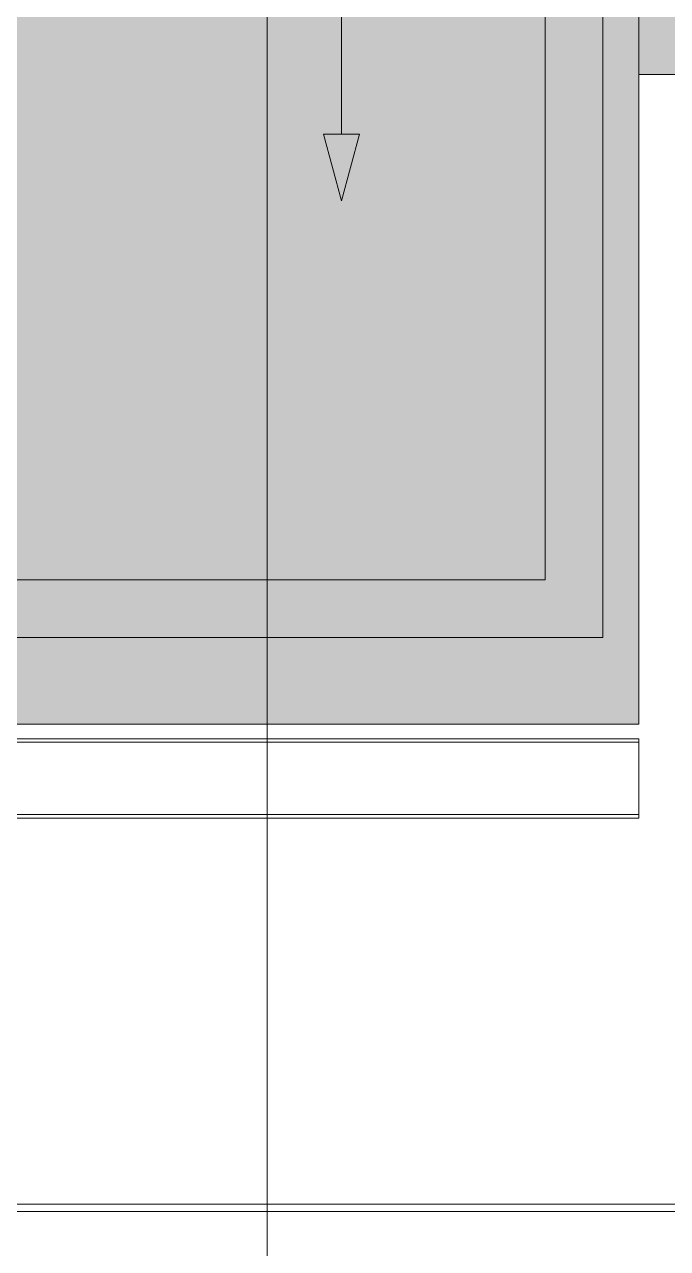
# Model space of a CAD drawing. Header units: metres. Extents: x -4 to 206, y -18 to 45.
# Drawn here: x 44.963 to 45.855, y -11.81 to -10.114 of the extents above; entities that cross this region are included whole.
import ezdxf

# ---------------------------------------------------------------- set-up
doc = ezdxf.new("R2010")
doc.units = ezdxf.units.M
doc.header["$MEASUREMENT"] = 0
doc.linetypes.add('Strichlinie eng', pattern=[0.002, 0.0015, -0.0005])
for name, color, linetype in [('3._DD PP STG2_4_000 Achsraster', 7, 'Continuous'), ('3._DD PP STG2_4_210 Decke', 7, 'Continuous'), ('3._DD PP STG2_4_220 Bodenaufbau - Außen_ Gefälle', 7, 'Continuous'), ('3._DD PP STG2_4_310 Dachkonstruktion massiv', 7, 'Continuous'), ('3._DD PP STG2_4_330 Dachaufbau', 7, 'Continuous'), ('3._DD PP STG2_4_611 Entwässerung', 7, 'Continuous')]:
    doc.layers.add(name, color=color, linetype=linetype)

msp = doc.modelspace()

# ---------------------------------------------------------------- hatches: boundary and pattern name
at = {"layer": '3._DD PP STG2_4_330 Dachaufbau', "linetype": 'Continuous', "lineweight": 0, "true_color": 0x000000}
for points in [[(48.055, -10.1837), (48.055, -8.8687), (45.815, -8.8687), (45.815, -10.1837), (46.1798, -10.1837), (46.1798, -9.4782), (47.8398, -9.4782), (47.8398, -10.1837)], [(44.8761, -10.0472), (44.8761, -11.0837), (45.815, -11.0837), (45.815, -9.5687), (42.965, -9.5687), (42.965, -11.0837), (43.2161, -11.0837), (43.2161, -10.0472)]]:
    msp.add_hatch(color=18, dxfattribs=at).paths.add_polyline_path(points)

# ---------------------------------------------------------------- linework, layer by layer
at = {"layer": '3._DD PP STG2_4_000 Achsraster', "color": 5, "linetype": 'Continuous', "lineweight": 0, "ltscale": 1000}
msp.add_line((45.3, 1.9963), (45.3, -16.0037), dxfattribs=at)
at = {"layer": '3._DD PP STG2_4_210 Decke', "color": 7, "linetype": 'Continuous', "lineweight": 13, "ltscale": 1000, "true_color": 0xf4f4f4, "flags": 128}
msp.add_lwpolyline([(33.7568, -11.4636), (33.759, -13.2537), (37.385, -13.2537), (37.385, -12.6087), (42.5891, -12.6087), (42.885, -12.5662), (42.885, -11.7587), (48.205, -11.7587), (48.205, -11.1337), (51.7609, -11.1337), (51.7654, -10.0637), (45.765, -10.0637), (45.765, -10.9637), (42.915, -10.9637), (42.915, -11.4636)], close=True, dxfattribs=at)
at = {"layer": '3._DD PP STG2_4_220 Bodenaufbau - Außen_ Gefälle', "color": 7, "linetype": 'Continuous', "lineweight": 13, "ltscale": 1000, "true_color": 0xf4f4f4, "flags": 128}
msp.add_lwpolyline([(33.759, -13.2437), (37.145, -13.2437), (37.145, -12.5987), (39.935, -12.5987), (42.389, -12.5987), (42.875, -12.5289), (42.875, -11.7487), (45.815, -11.7487), (48.195, -11.7487), (48.195, -11.1237), (51.7609, -11.1237), (51.7654, -10.0637), (45.765, -10.0637), (45.765, -10.9637), (42.915, -10.9637), (42.915, -11.4636), (33.7568, -11.4636)], close=True, dxfattribs=at)
at = {"layer": '3._DD PP STG2_4_310 Dachkonstruktion massiv', "color": 255, "linetype": 'Strichlinie eng', "lineweight": 13, "ltscale": 1000, "flags": 128}
for points in [[(45.6851, -9.5637), (45.6851, -10.8837)], [(45.6851, -9.5687), (45.6851, -10.8837)], [(45.6851, -10.8837), (44.8761, -10.8837)], [(45.6851, -10.8837), (44.8761, -10.8837)]]:
    msp.add_lwpolyline(points, dxfattribs=at)
at = {"layer": '3._DD PP STG2_4_330 Dachaufbau', "color": 7, "linetype": 'Continuous', "lineweight": 18, "ltscale": 1000, "flags": 128}
for points in [[(45.815, -10.1837), (45.815, -8.8687)], [(45.815, -9.5687), (45.815, -11.0837)], [(46.1798, -10.1837), (45.815, -10.1837)], [(45.815, -11.0837), (44.8761, -11.0837)]]:
    msp.add_lwpolyline(points, dxfattribs=at)
at = {"layer": '3._DD PP STG2_4_611 Entwässerung', "color": 250, "linetype": 'Continuous', "lineweight": 13, "ltscale": 1000, "true_color": 0x3f3f3f}
msp.add_line((45.4028, -10.266), (45.4028, -9.6085), dxfattribs=at)
at = {"layer": '3._DD PP STG2_4_611 Entwässerung', "color": 14, "linetype": 'Continuous', "lineweight": 13, "ltscale": 1000, "true_color": 0xa80000}
msp.add_line((42.965, -11.1037), (45.815, -11.1037), dxfattribs=at)
at = {"layer": '3._DD PP STG2_4_611 Entwässerung', "color": 250, "linetype": 'Continuous', "lineweight": 13, "ltscale": 1000, "true_color": 0x3f3f3f, "flags": 128}
msp.add_lwpolyline([(45.3778, -10.266), (45.4028, -10.3585), (45.4278, -10.266)], close=True, dxfattribs=at)
at = {"layer": '3._DD PP STG2_4_611 Entwässerung', "color": 171, "linetype": 'Continuous', "lineweight": 13, "ltscale": 1000, "true_color": 0x6c6cff, "flags": 128}
for points in [[(42.965, -11.1037), (45.815, -11.1037)], [(45.815, -11.1037), (45.815, -11.1087)], [(42.965, -11.1087), (45.815, -11.1087)], [(45.815, -11.1087), (45.815, -11.2087)], [(42.965, -11.2087), (45.815, -11.2087)], [(42.965, -11.2137), (45.815, -11.2137)], [(45.815, -11.2087), (45.815, -11.2137)]]:
    msp.add_lwpolyline(points, dxfattribs=at)

doc.saveas('drawing.dxf')
